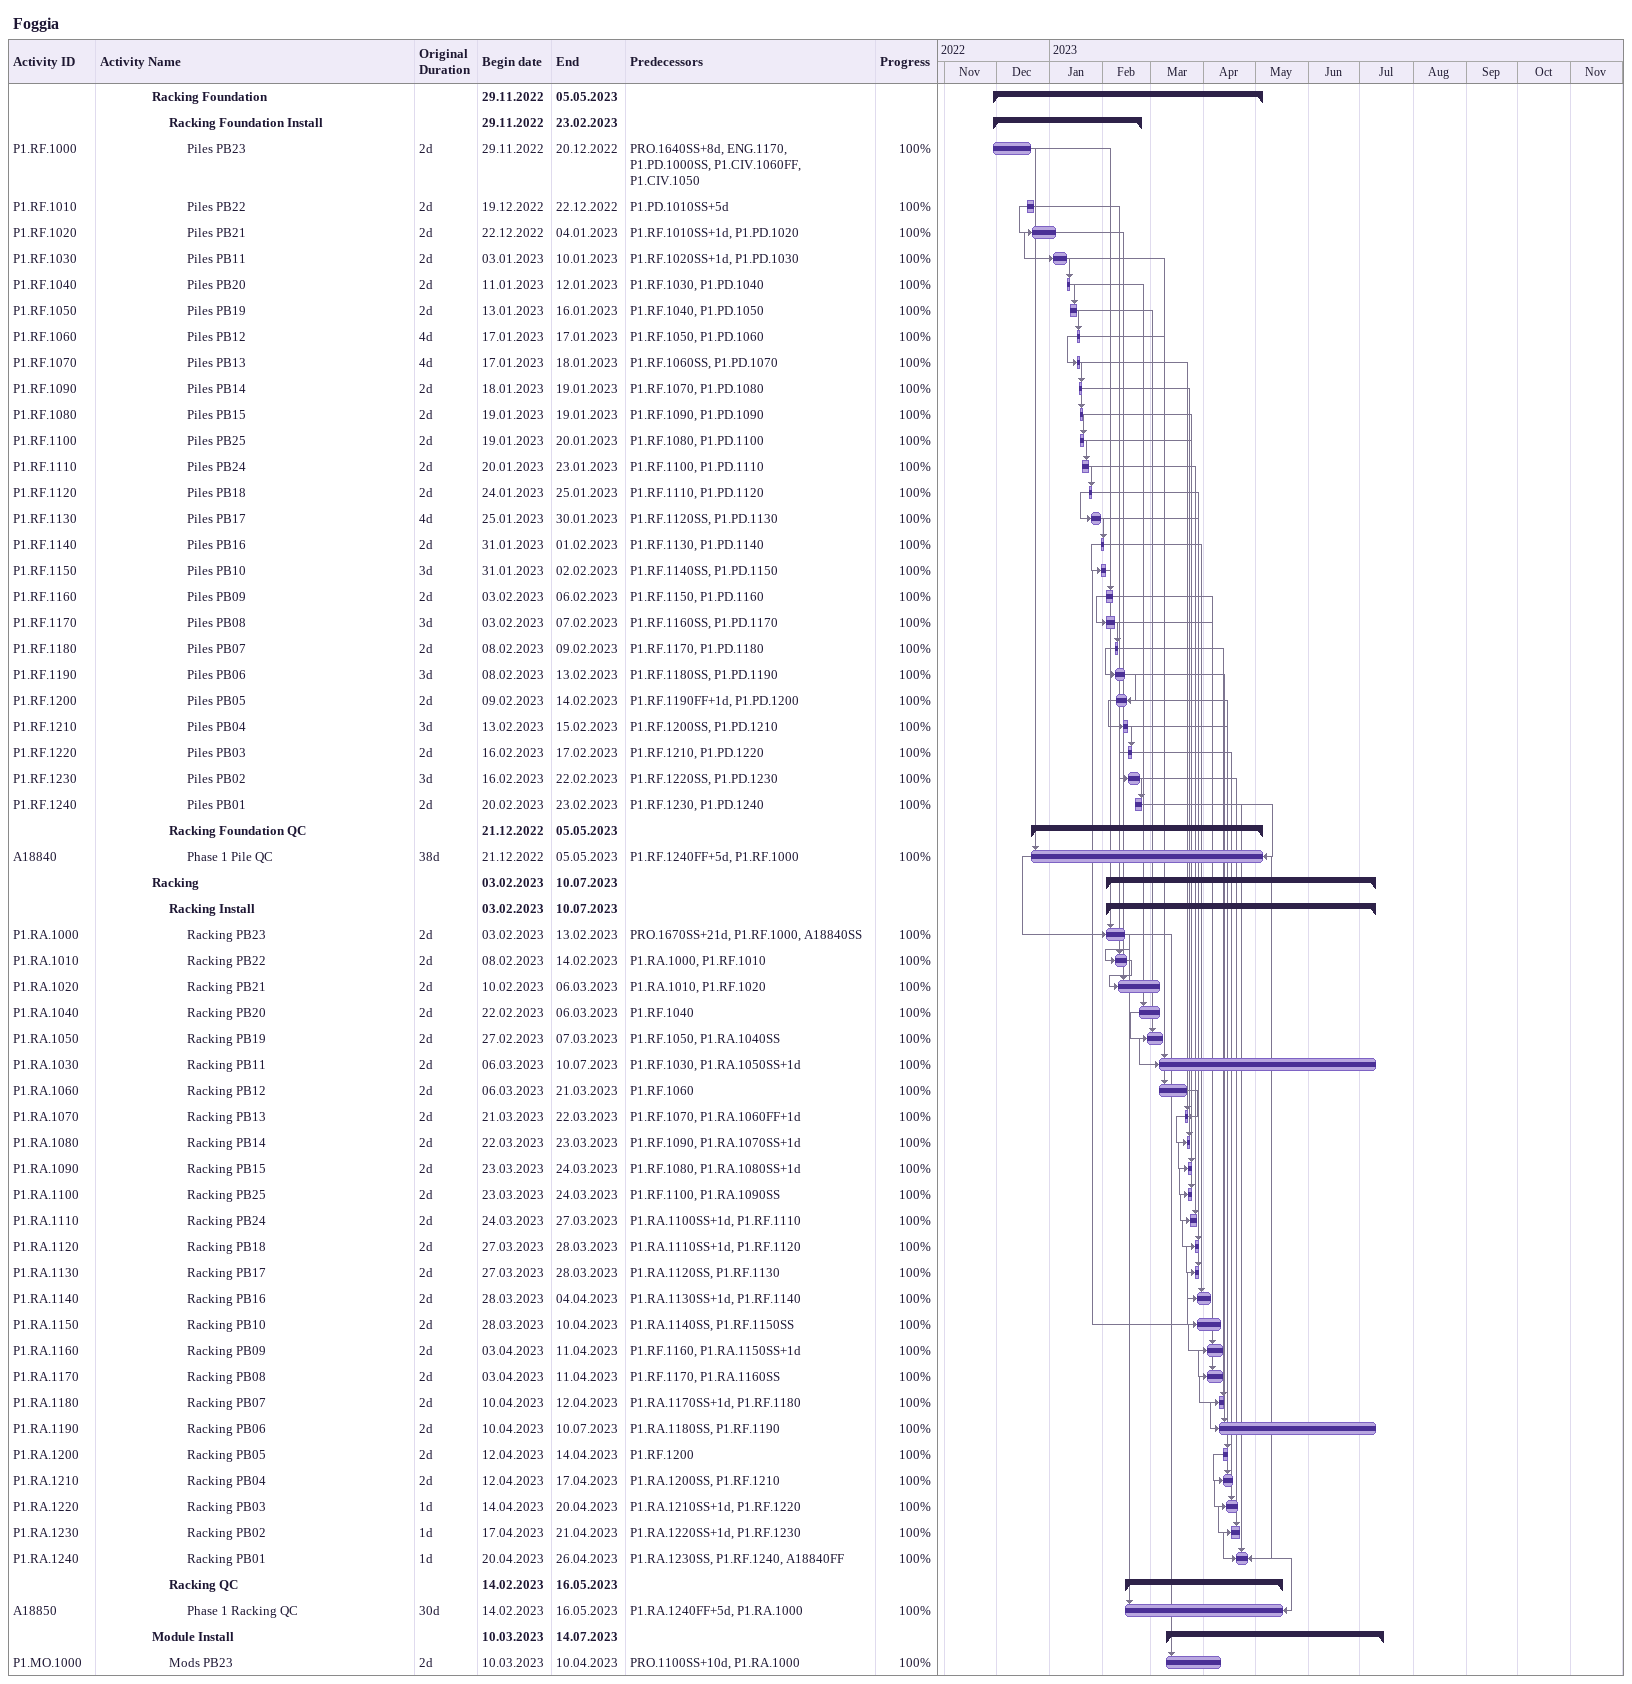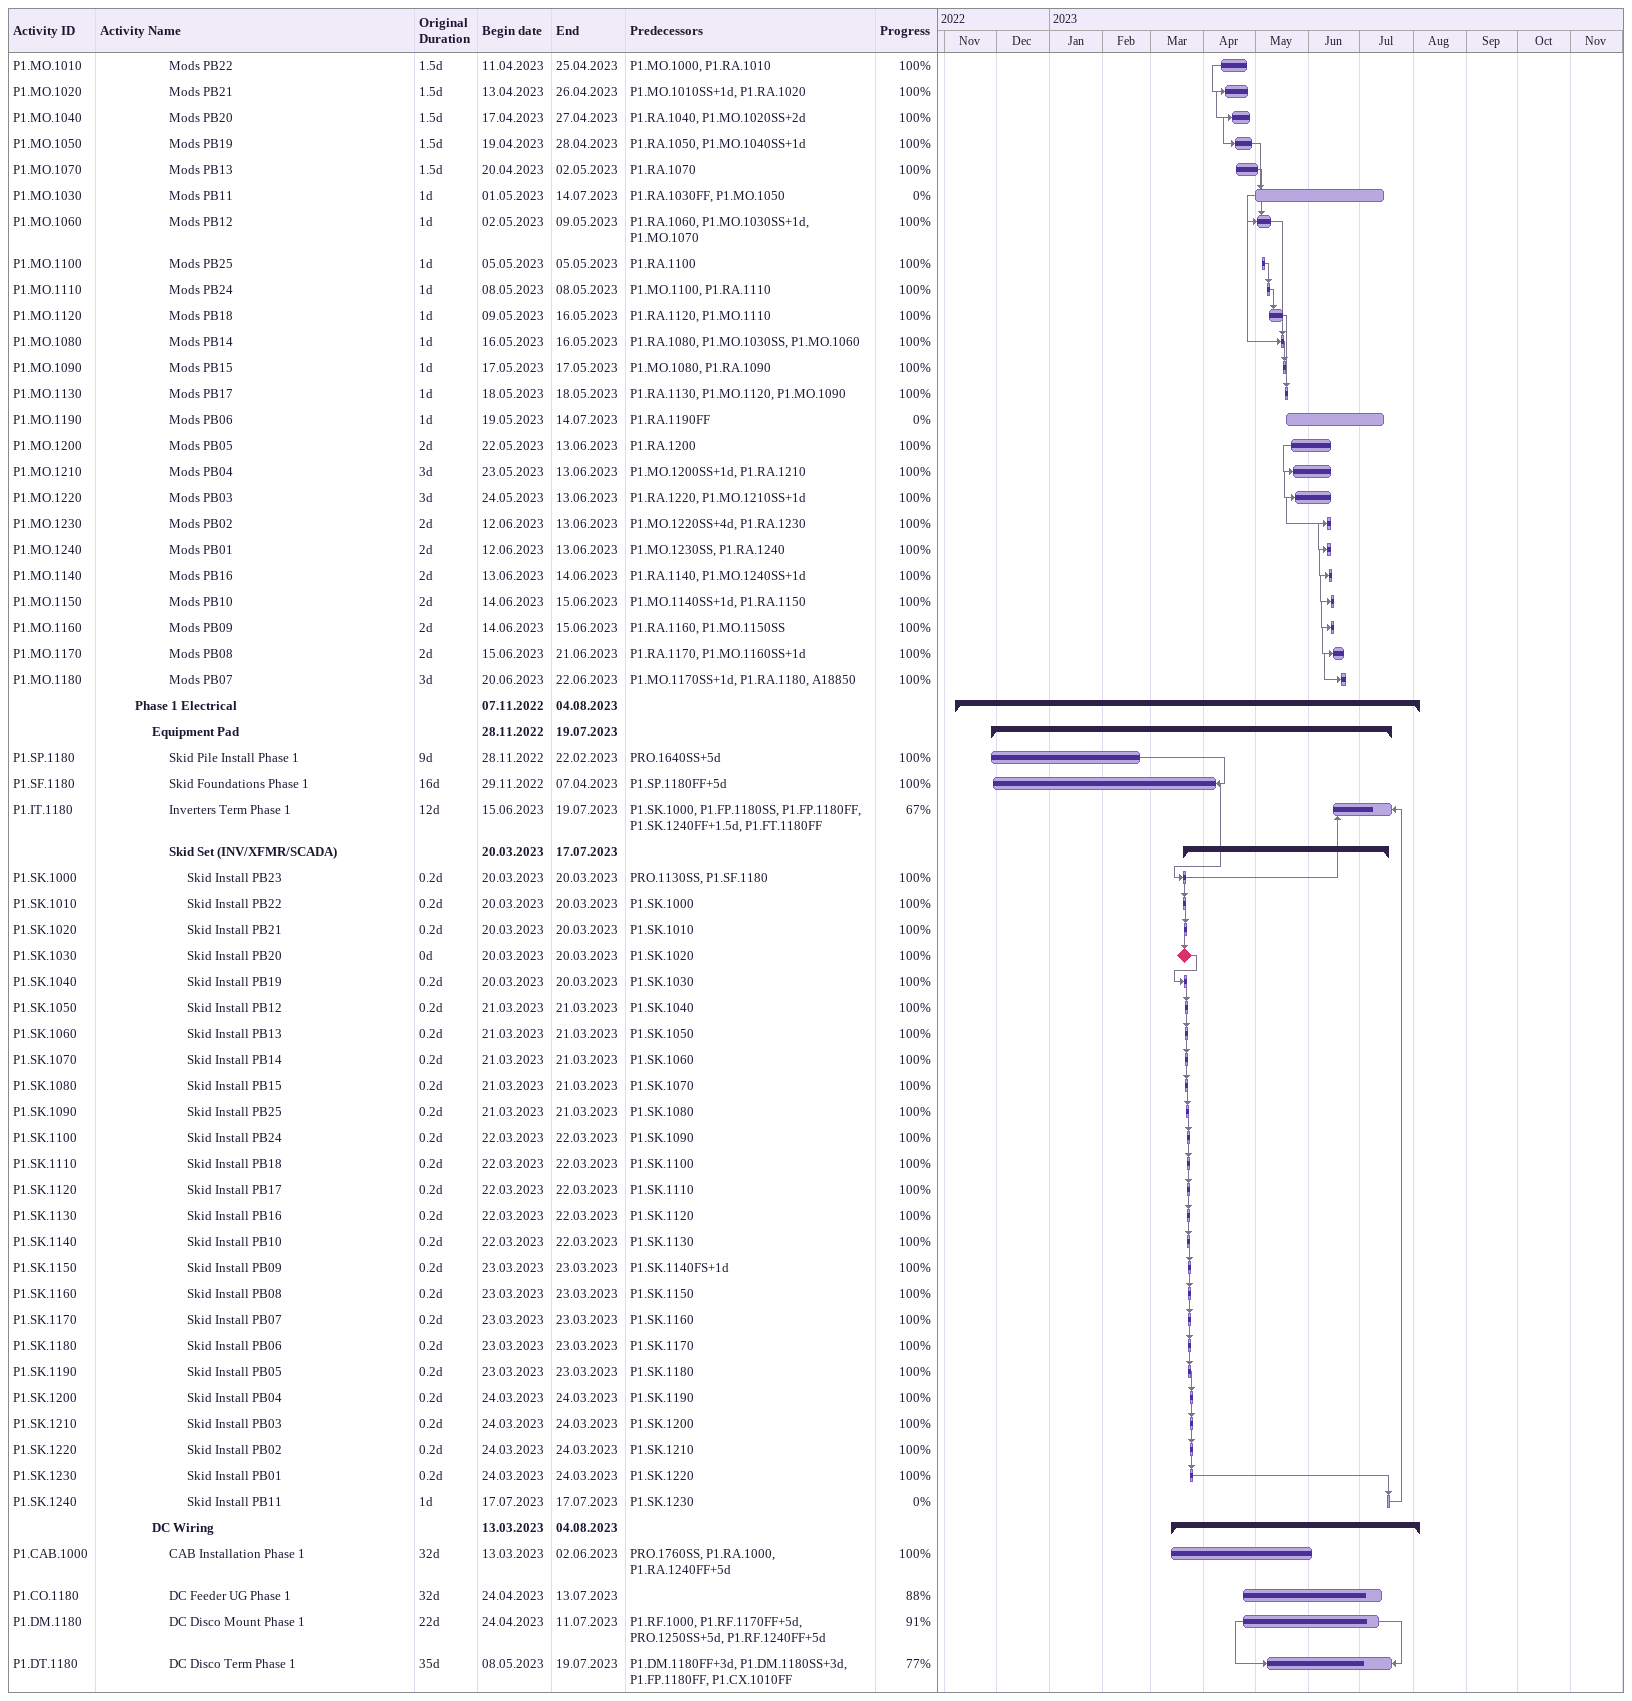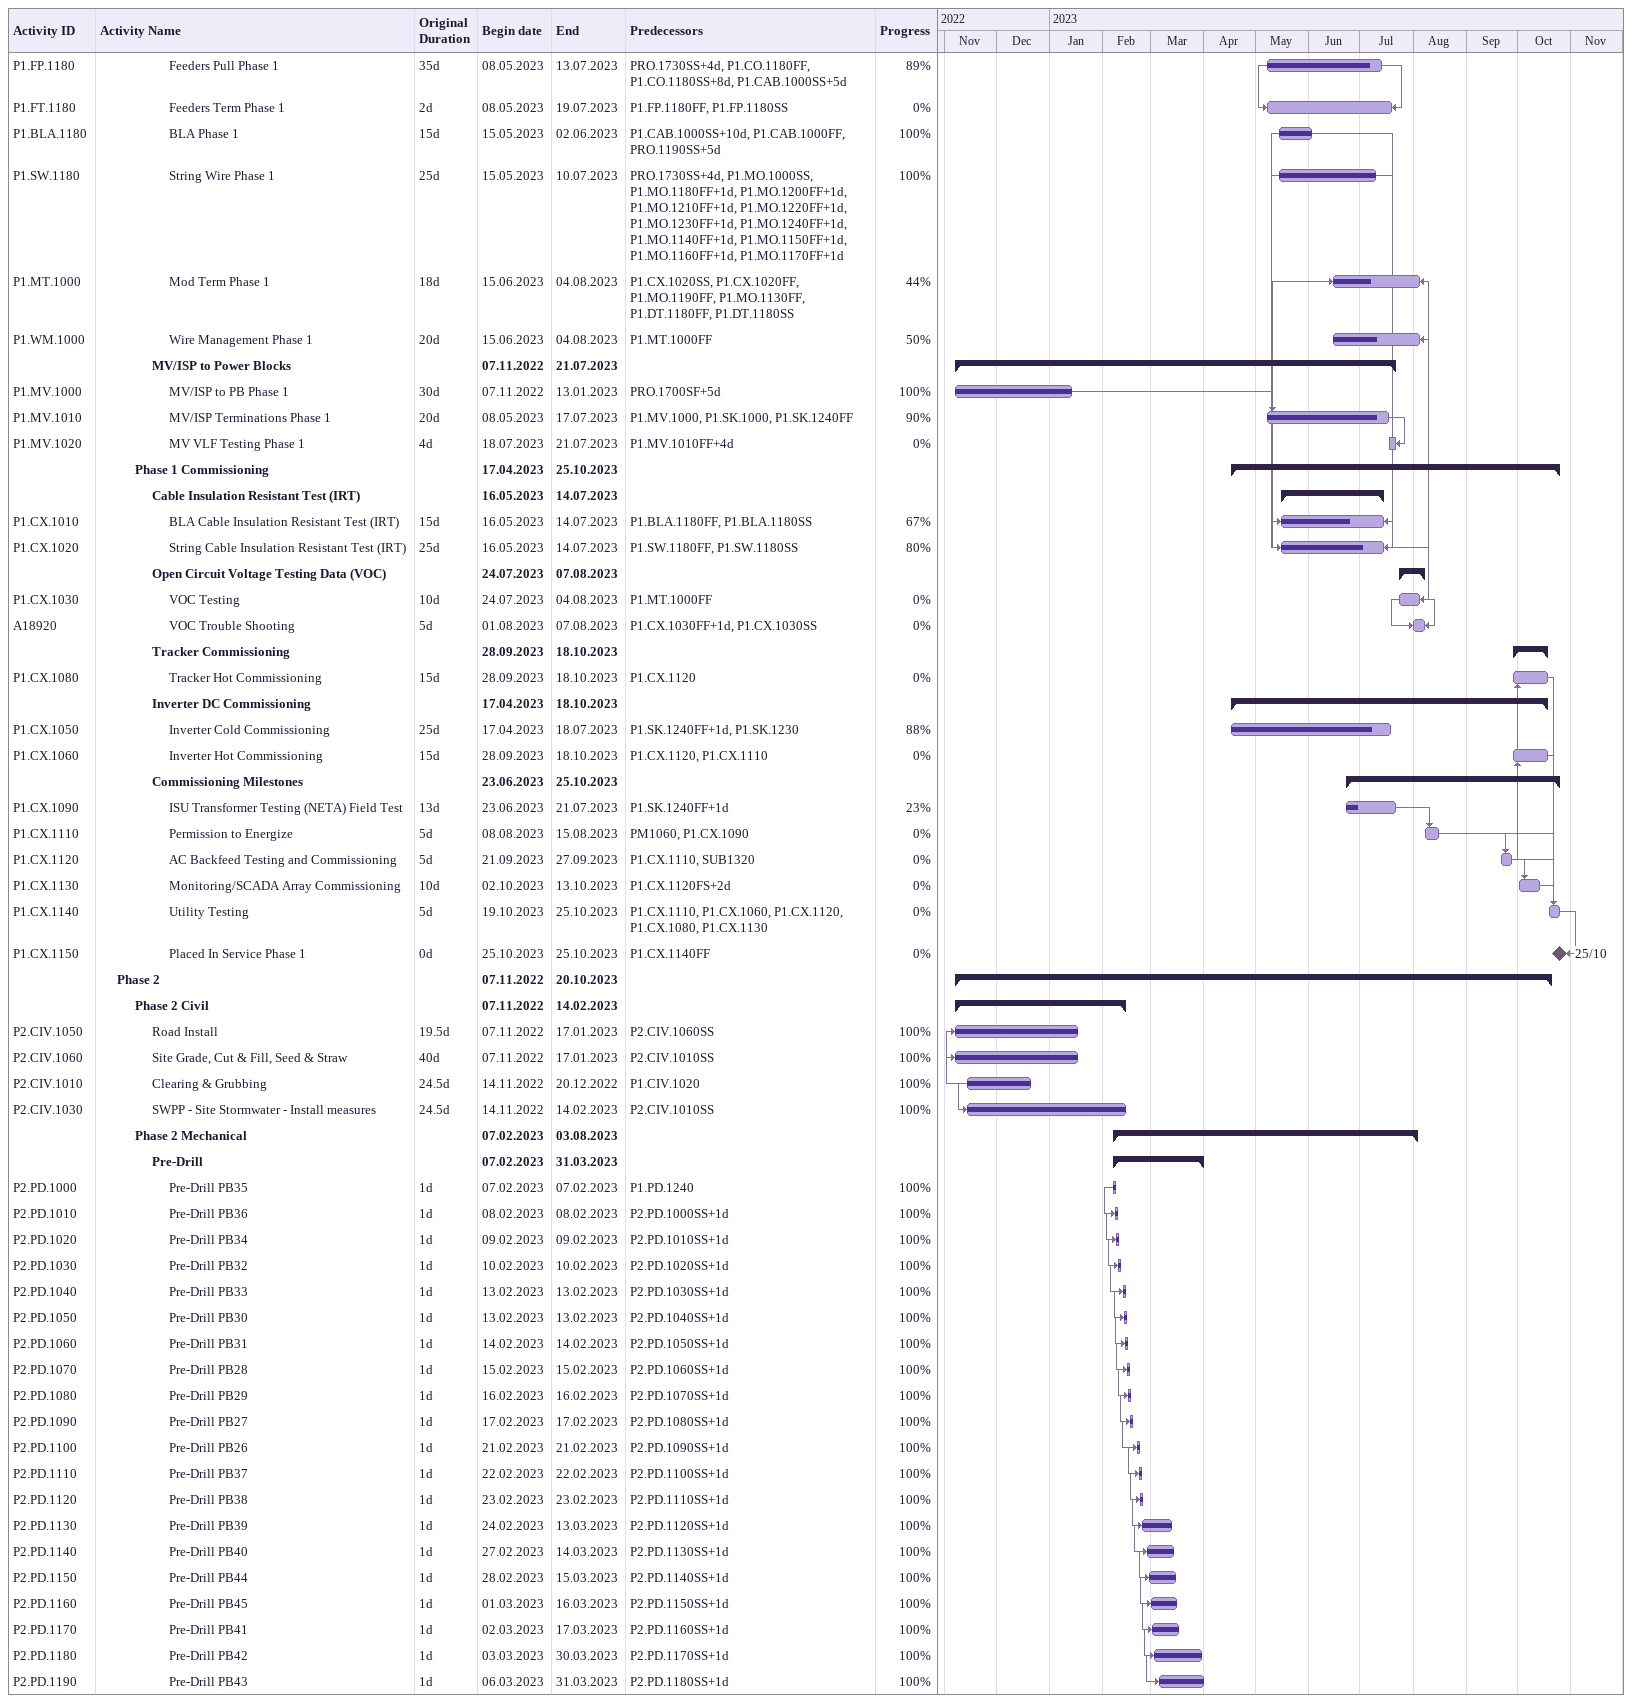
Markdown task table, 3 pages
Foggia

| ID | Level | Task | Original duration | Start | Finish | Predecessors | % complete |
|---|---|---|---|---|---|---|---|
|  | 4 | **Racking Foundation** |  | 2022-11-29 | 2023-05-05 |  |  |
|  | 5 | **Racking Foundation Install** |  | 2022-11-29 | 2023-02-23 |  |  |
| P1.RF.1000 | 6 | Piles PB23 | 2d | 2022-11-29 | 2022-12-20 | PRO.1640SS+8d, ENG.1170, P1.PD.1000SS, P1.CIV.1060FF, P1.CIV.1050 | 100 |
| P1.RF.1010 | 6 | Piles PB22 | 2d | 2022-12-19 | 2022-12-22 | P1.PD.1010SS+5d | 100 |
| P1.RF.1020 | 6 | Piles PB21 | 2d | 2022-12-22 | 2023-01-04 | P1.RF.1010SS+1d, P1.PD.1020 | 100 |
| P1.RF.1030 | 6 | Piles PB11 | 2d | 2023-01-03 | 2023-01-10 | P1.RF.1020SS+1d, P1.PD.1030 | 100 |
| P1.RF.1040 | 6 | Piles PB20 | 2d | 2023-01-11 | 2023-01-12 | P1.RF.1030, P1.PD.1040 | 100 |
| P1.RF.1050 | 6 | Piles PB19 | 2d | 2023-01-13 | 2023-01-16 | P1.RF.1040, P1.PD.1050 | 100 |
| P1.RF.1060 | 6 | Piles PB12 | 4d | 2023-01-17 | 2023-01-17 | P1.RF.1050, P1.PD.1060 | 100 |
| P1.RF.1070 | 6 | Piles PB13 | 4d | 2023-01-17 | 2023-01-18 | P1.RF.1060SS, P1.PD.1070 | 100 |
| P1.RF.1090 | 6 | Piles PB14 | 2d | 2023-01-18 | 2023-01-19 | P1.RF.1070, P1.PD.1080 | 100 |
| P1.RF.1080 | 6 | Piles PB15 | 2d | 2023-01-19 | 2023-01-19 | P1.RF.1090, P1.PD.1090 | 100 |
| P1.RF.1100 | 6 | Piles PB25 | 2d | 2023-01-19 | 2023-01-20 | P1.RF.1080, P1.PD.1100 | 100 |
| P1.RF.1110 | 6 | Piles PB24 | 2d | 2023-01-20 | 2023-01-23 | P1.RF.1100, P1.PD.1110 | 100 |
| P1.RF.1120 | 6 | Piles PB18 | 2d | 2023-01-24 | 2023-01-25 | P1.RF.1110, P1.PD.1120 | 100 |
| P1.RF.1130 | 6 | Piles PB17 | 4d | 2023-01-25 | 2023-01-30 | P1.RF.1120SS, P1.PD.1130 | 100 |
| P1.RF.1140 | 6 | Piles PB16 | 2d | 2023-01-31 | 2023-02-01 | P1.RF.1130, P1.PD.1140 | 100 |
| P1.RF.1150 | 6 | Piles PB10 | 3d | 2023-01-31 | 2023-02-02 | P1.RF.1140SS, P1.PD.1150 | 100 |
| P1.RF.1160 | 6 | Piles PB09 | 2d | 2023-02-03 | 2023-02-06 | P1.RF.1150, P1.PD.1160 | 100 |
| P1.RF.1170 | 6 | Piles PB08 | 3d | 2023-02-03 | 2023-02-07 | P1.RF.1160SS, P1.PD.1170 | 100 |
| P1.RF.1180 | 6 | Piles PB07 | 2d | 2023-02-08 | 2023-02-09 | P1.RF.1170, P1.PD.1180 | 100 |
| P1.RF.1190 | 6 | Piles PB06 | 3d | 2023-02-08 | 2023-02-13 | P1.RF.1180SS, P1.PD.1190 | 100 |
| P1.RF.1200 | 6 | Piles PB05 | 2d | 2023-02-09 | 2023-02-14 | P1.RF.1190FF+1d, P1.PD.1200 | 100 |
| P1.RF.1210 | 6 | Piles PB04 | 3d | 2023-02-13 | 2023-02-15 | P1.RF.1200SS, P1.PD.1210 | 100 |
| P1.RF.1220 | 6 | Piles PB03 | 2d | 2023-02-16 | 2023-02-17 | P1.RF.1210, P1.PD.1220 | 100 |
| P1.RF.1230 | 6 | Piles PB02 | 3d | 2023-02-16 | 2023-02-22 | P1.RF.1220SS, P1.PD.1230 | 100 |
| P1.RF.1240 | 6 | Piles PB01 | 2d | 2023-02-20 | 2023-02-23 | P1.RF.1230, P1.PD.1240 | 100 |
|  | 5 | **Racking Foundation QC** |  | 2022-12-21 | 2023-05-05 |  |  |
| A18840 | 6 | Phase 1 Pile QC | 38d | 2022-12-21 | 2023-05-05 | P1.RF.1240FF+5d, P1.RF.1000 | 100 |
|  | 4 | **Racking** |  | 2023-02-03 | 2023-07-10 |  |  |
|  | 5 | **Racking Install** |  | 2023-02-03 | 2023-07-10 |  |  |
| P1.RA.1000 | 6 | Racking PB23 | 2d | 2023-02-03 | 2023-02-13 | PRO.1670SS+21d, P1.RF.1000, A18840SS | 100 |
| P1.RA.1010 | 6 | Racking PB22 | 2d | 2023-02-08 | 2023-02-14 | P1.RA.1000, P1.RF.1010 | 100 |
| P1.RA.1020 | 6 | Racking PB21 | 2d | 2023-02-10 | 2023-03-06 | P1.RA.1010, P1.RF.1020 | 100 |
| P1.RA.1040 | 6 | Racking PB20 | 2d | 2023-02-22 | 2023-03-06 | P1.RF.1040 | 100 |
| P1.RA.1050 | 6 | Racking PB19 | 2d | 2023-02-27 | 2023-03-07 | P1.RF.1050, P1.RA.1040SS | 100 |
| P1.RA.1030 | 6 | Racking PB11 | 2d | 2023-03-06 | 2023-07-10 | P1.RF.1030, P1.RA.1050SS+1d | 100 |
| P1.RA.1060 | 6 | Racking PB12 | 2d | 2023-03-06 | 2023-03-21 | P1.RF.1060 | 100 |
| P1.RA.1070 | 6 | Racking PB13 | 2d | 2023-03-21 | 2023-03-22 | P1.RF.1070, P1.RA.1060FF+1d | 100 |
| P1.RA.1080 | 6 | Racking PB14 | 2d | 2023-03-22 | 2023-03-23 | P1.RF.1090, P1.RA.1070SS+1d | 100 |
| P1.RA.1090 | 6 | Racking PB15 | 2d | 2023-03-23 | 2023-03-24 | P1.RF.1080, P1.RA.1080SS+1d | 100 |
| P1.RA.1100 | 6 | Racking PB25 | 2d | 2023-03-23 | 2023-03-24 | P1.RF.1100, P1.RA.1090SS | 100 |
| P1.RA.1110 | 6 | Racking PB24 | 2d | 2023-03-24 | 2023-03-27 | P1.RA.1100SS+1d, P1.RF.1110 | 100 |
| P1.RA.1120 | 6 | Racking PB18 | 2d | 2023-03-27 | 2023-03-28 | P1.RA.1110SS+1d, P1.RF.1120 | 100 |
| P1.RA.1130 | 6 | Racking PB17 | 2d | 2023-03-27 | 2023-03-28 | P1.RA.1120SS, P1.RF.1130 | 100 |
| P1.RA.1140 | 6 | Racking PB16 | 2d | 2023-03-28 | 2023-04-04 | P1.RA.1130SS+1d, P1.RF.1140 | 100 |
| P1.RA.1150 | 6 | Racking PB10 | 2d | 2023-03-28 | 2023-04-10 | P1.RA.1140SS, P1.RF.1150SS | 100 |
| P1.RA.1160 | 6 | Racking PB09 | 2d | 2023-04-03 | 2023-04-11 | P1.RF.1160, P1.RA.1150SS+1d | 100 |
| P1.RA.1170 | 6 | Racking PB08 | 2d | 2023-04-03 | 2023-04-11 | P1.RF.1170, P1.RA.1160SS | 100 |
| P1.RA.1180 | 6 | Racking PB07 | 2d | 2023-04-10 | 2023-04-12 | P1.RA.1170SS+1d, P1.RF.1180 | 100 |
| P1.RA.1190 | 6 | Racking PB06 | 2d | 2023-04-10 | 2023-07-10 | P1.RA.1180SS, P1.RF.1190 | 100 |
| P1.RA.1200 | 6 | Racking PB05 | 2d | 2023-04-12 | 2023-04-14 | P1.RF.1200 | 100 |
| P1.RA.1210 | 6 | Racking PB04 | 2d | 2023-04-12 | 2023-04-17 | P1.RA.1200SS, P1.RF.1210 | 100 |
| P1.RA.1220 | 6 | Racking PB03 | 1d | 2023-04-14 | 2023-04-20 | P1.RA.1210SS+1d, P1.RF.1220 | 100 |
| P1.RA.1230 | 6 | Racking PB02 | 1d | 2023-04-17 | 2023-04-21 | P1.RA.1220SS+1d, P1.RF.1230 | 100 |
| P1.RA.1240 | 6 | Racking PB01 | 1d | 2023-04-20 | 2023-04-26 | P1.RA.1230SS, P1.RF.1240, A18840FF | 100 |
|  | 5 | **Racking QC** |  | 2023-02-14 | 2023-05-16 |  |  |
| A18850 | 6 | Phase 1 Racking QC | 30d | 2023-02-14 | 2023-05-16 | P1.RA.1240FF+5d, P1.RA.1000 | 100 |
|  | 4 | **Module Install** |  | 2023-03-10 | 2023-07-14 |  |  |
| P1.MO.1000 | 5 | Mods PB23 | 2d | 2023-03-10 | 2023-04-10 | PRO.1100SS+10d, P1.RA.1000 | 100 |
| P1.MO.1010 | 5 | Mods PB22 | 1.5d | 2023-04-11 | 2023-04-25 | P1.MO.1000, P1.RA.1010 | 100 |
| P1.MO.1020 | 5 | Mods PB21 | 1.5d | 2023-04-13 | 2023-04-26 | P1.MO.1010SS+1d, P1.RA.1020 | 100 |
| P1.MO.1040 | 5 | Mods PB20 | 1.5d | 2023-04-17 | 2023-04-27 | P1.RA.1040, P1.MO.1020SS+2d | 100 |
| P1.MO.1050 | 5 | Mods PB19 | 1.5d | 2023-04-19 | 2023-04-28 | P1.RA.1050, P1.MO.1040SS+1d | 100 |
| P1.MO.1070 | 5 | Mods PB13 | 1.5d | 2023-04-20 | 2023-05-02 | P1.RA.1070 | 100 |
| P1.MO.1030 | 5 | Mods PB11 | 1d | 2023-05-01 | 2023-07-14 | P1.RA.1030FF, P1.MO.1050 | 0 |
| P1.MO.1060 | 5 | Mods PB12 | 1d | 2023-05-02 | 2023-05-09 | P1.RA.1060, P1.MO.1030SS+1d, P1.MO.1070 | 100 |
| P1.MO.1100 | 5 | Mods PB25 | 1d | 2023-05-05 | 2023-05-05 | P1.RA.1100 | 100 |
| P1.MO.1110 | 5 | Mods PB24 | 1d | 2023-05-08 | 2023-05-08 | P1.MO.1100, P1.RA.1110 | 100 |
| P1.MO.1120 | 5 | Mods PB18 | 1d | 2023-05-09 | 2023-05-16 | P1.RA.1120, P1.MO.1110 | 100 |
| P1.MO.1080 | 5 | Mods PB14 | 1d | 2023-05-16 | 2023-05-16 | P1.RA.1080, P1.MO.1030SS, P1.MO.1060 | 100 |
| P1.MO.1090 | 5 | Mods PB15 | 1d | 2023-05-17 | 2023-05-17 | P1.MO.1080, P1.RA.1090 | 100 |
| P1.MO.1130 | 5 | Mods PB17 | 1d | 2023-05-18 | 2023-05-18 | P1.RA.1130, P1.MO.1120, P1.MO.1090 | 100 |
| P1.MO.1190 | 5 | Mods PB06 | 1d | 2023-05-19 | 2023-07-14 | P1.RA.1190FF | 0 |
| P1.MO.1200 | 5 | Mods PB05 | 2d | 2023-05-22 | 2023-06-13 | P1.RA.1200 | 100 |
| P1.MO.1210 | 5 | Mods PB04 | 3d | 2023-05-23 | 2023-06-13 | P1.MO.1200SS+1d, P1.RA.1210 | 100 |
| P1.MO.1220 | 5 | Mods PB03 | 3d | 2023-05-24 | 2023-06-13 | P1.RA.1220, P1.MO.1210SS+1d | 100 |
| P1.MO.1230 | 5 | Mods PB02 | 2d | 2023-06-12 | 2023-06-13 | P1.MO.1220SS+4d, P1.RA.1230 | 100 |
| P1.MO.1240 | 5 | Mods PB01 | 2d | 2023-06-12 | 2023-06-13 | P1.MO.1230SS, P1.RA.1240 | 100 |
| P1.MO.1140 | 5 | Mods PB16 | 2d | 2023-06-13 | 2023-06-14 | P1.RA.1140, P1.MO.1240SS+1d | 100 |
| P1.MO.1150 | 5 | Mods PB10 | 2d | 2023-06-14 | 2023-06-15 | P1.MO.1140SS+1d, P1.RA.1150 | 100 |
| P1.MO.1160 | 5 | Mods PB09 | 2d | 2023-06-14 | 2023-06-15 | P1.RA.1160, P1.MO.1150SS | 100 |
| P1.MO.1170 | 5 | Mods PB08 | 2d | 2023-06-15 | 2023-06-21 | P1.RA.1170, P1.MO.1160SS+1d | 100 |
| P1.MO.1180 | 5 | Mods PB07 | 3d | 2023-06-20 | 2023-06-22 | P1.MO.1170SS+1d, P1.RA.1180, A18850 | 100 |
|  | 3 | **Phase 1 Electrical** |  | 2022-11-07 | 2023-08-04 |  |  |
|  | 4 | **Equipment Pad** |  | 2022-11-28 | 2023-07-19 |  |  |
| P1.SP.1180 | 5 | Skid Pile Install Phase 1 | 9d | 2022-11-28 | 2023-02-22 | PRO.1640SS+5d | 100 |
| P1.SF.1180 | 5 | Skid Foundations Phase 1 | 16d | 2022-11-29 | 2023-04-07 | P1.SP.1180FF+5d | 100 |
| P1.IT.1180 | 5 | Inverters Term Phase 1 | 12d | 2023-06-15 | 2023-07-19 | P1.SK.1000, P1.FP.1180SS, P1.FP.1180FF, P1.SK.1240FF+1.5d, P1.FT.1180FF | 67 |
|  | 5 | **Skid Set (INV/XFMR/SCADA)** |  | 2023-03-20 | 2023-07-17 |  |  |
| P1.SK.1000 | 6 | Skid Install PB23 | 0.2d | 2023-03-20 | 2023-03-20 | PRO.1130SS, P1.SF.1180 | 100 |
| P1.SK.1010 | 6 | Skid Install PB22 | 0.2d | 2023-03-20 | 2023-03-20 | P1.SK.1000 | 100 |
| P1.SK.1020 | 6 | Skid Install PB21 | 0.2d | 2023-03-20 | 2023-03-20 | P1.SK.1010 | 100 |
| P1.SK.1030 | 6 | Skid Install PB20 | 0d | 2023-03-20 | 2023-03-20 | P1.SK.1020 | 100 |
| P1.SK.1040 | 6 | Skid Install PB19 | 0.2d | 2023-03-20 | 2023-03-20 | P1.SK.1030 | 100 |
| P1.SK.1050 | 6 | Skid Install PB12 | 0.2d | 2023-03-21 | 2023-03-21 | P1.SK.1040 | 100 |
| P1.SK.1060 | 6 | Skid Install PB13 | 0.2d | 2023-03-21 | 2023-03-21 | P1.SK.1050 | 100 |
| P1.SK.1070 | 6 | Skid Install PB14 | 0.2d | 2023-03-21 | 2023-03-21 | P1.SK.1060 | 100 |
| P1.SK.1080 | 6 | Skid Install PB15 | 0.2d | 2023-03-21 | 2023-03-21 | P1.SK.1070 | 100 |
| P1.SK.1090 | 6 | Skid Install PB25 | 0.2d | 2023-03-21 | 2023-03-21 | P1.SK.1080 | 100 |
| P1.SK.1100 | 6 | Skid Install PB24 | 0.2d | 2023-03-22 | 2023-03-22 | P1.SK.1090 | 100 |
| P1.SK.1110 | 6 | Skid Install PB18 | 0.2d | 2023-03-22 | 2023-03-22 | P1.SK.1100 | 100 |
| P1.SK.1120 | 6 | Skid Install PB17 | 0.2d | 2023-03-22 | 2023-03-22 | P1.SK.1110 | 100 |
| P1.SK.1130 | 6 | Skid Install PB16 | 0.2d | 2023-03-22 | 2023-03-22 | P1.SK.1120 | 100 |
| P1.SK.1140 | 6 | Skid Install PB10 | 0.2d | 2023-03-22 | 2023-03-22 | P1.SK.1130 | 100 |
| P1.SK.1150 | 6 | Skid Install PB09 | 0.2d | 2023-03-23 | 2023-03-23 | P1.SK.1140FS+1d | 100 |
| P1.SK.1160 | 6 | Skid Install PB08 | 0.2d | 2023-03-23 | 2023-03-23 | P1.SK.1150 | 100 |
| P1.SK.1170 | 6 | Skid Install PB07 | 0.2d | 2023-03-23 | 2023-03-23 | P1.SK.1160 | 100 |
| P1.SK.1180 | 6 | Skid Install PB06 | 0.2d | 2023-03-23 | 2023-03-23 | P1.SK.1170 | 100 |
| P1.SK.1190 | 6 | Skid Install PB05 | 0.2d | 2023-03-23 | 2023-03-23 | P1.SK.1180 | 100 |
| P1.SK.1200 | 6 | Skid Install PB04 | 0.2d | 2023-03-24 | 2023-03-24 | P1.SK.1190 | 100 |
| P1.SK.1210 | 6 | Skid Install PB03 | 0.2d | 2023-03-24 | 2023-03-24 | P1.SK.1200 | 100 |
| P1.SK.1220 | 6 | Skid Install PB02 | 0.2d | 2023-03-24 | 2023-03-24 | P1.SK.1210 | 100 |
| P1.SK.1230 | 6 | Skid Install PB01 | 0.2d | 2023-03-24 | 2023-03-24 | P1.SK.1220 | 100 |
| P1.SK.1240 | 6 | Skid Install PB11 | 1d | 2023-07-17 | 2023-07-17 | P1.SK.1230 | 0 |
|  | 4 | **DC Wiring** |  | 2023-03-13 | 2023-08-04 |  |  |
| P1.CAB.1000 | 5 | CAB Installation Phase 1 | 32d | 2023-03-13 | 2023-06-02 | PRO.1760SS, P1.RA.1000, P1.RA.1240FF+5d | 100 |
| P1.CO.1180 | 5 | DC Feeder UG Phase 1 | 32d | 2023-04-24 | 2023-07-13 |  | 88 |
| P1.DM.1180 | 5 | DC Disco Mount Phase 1 | 22d | 2023-04-24 | 2023-07-11 | P1.RF.1000, P1.RF.1170FF+5d, PRO.1250SS+5d, P1.RF.1240FF+5d | 91 |
| P1.DT.1180 | 5 | DC Disco Term Phase 1 | 35d | 2023-05-08 | 2023-07-19 | P1.DM.1180FF+3d, P1.DM.1180SS+3d, P1.FP.1180FF, P1.CX.1010FF | 77 |
| P1.FP.1180 | 5 | Feeders Pull Phase 1 | 35d | 2023-05-08 | 2023-07-13 | PRO.1730SS+4d, P1.CO.1180FF, P1.CO.1180SS+8d, P1.CAB.1000SS+5d | 89 |
| P1.FT.1180 | 5 | Feeders Term Phase 1 | 2d | 2023-05-08 | 2023-07-19 | P1.FP.1180FF, P1.FP.1180SS | 0 |
| P1.BLA.1180 | 5 | BLA Phase 1 | 15d | 2023-05-15 | 2023-06-02 | P1.CAB.1000SS+10d, P1.CAB.1000FF, PRO.1190SS+5d | 100 |
| P1.SW.1180 | 5 | String Wire Phase 1 | 25d | 2023-05-15 | 2023-07-10 | PRO.1730SS+4d, P1.MO.1000SS, P1.MO.1180FF+1d, P1.MO.1200FF+1d, P1.MO.1210FF+1d, P1.MO.1220FF+1d, P1.MO.1230FF+1d, P1.MO.1240FF+1d, P1.MO.1140FF+1d, P1.MO.1150FF+1d, P1.MO.1160FF+1d, P1.MO.1170FF+1d | 100 |
| P1.MT.1000 | 5 | Mod Term Phase 1 | 18d | 2023-06-15 | 2023-08-04 | P1.CX.1020SS, P1.CX.1020FF, P1.MO.1190FF, P1.MO.1130FF, P1.DT.1180FF, P1.DT.1180SS | 44 |
| P1.WM.1000 | 5 | Wire Management Phase 1 | 20d | 2023-06-15 | 2023-08-04 | P1.MT.1000FF | 50 |
|  | 4 | **MV/ISP to Power Blocks** |  | 2022-11-07 | 2023-07-21 |  |  |
| P1.MV.1000 | 5 | MV/ISP to PB Phase 1 | 30d | 2022-11-07 | 2023-01-13 | PRO.1700SF+5d | 100 |
| P1.MV.1010 | 5 | MV/ISP Terminations Phase 1 | 20d | 2023-05-08 | 2023-07-17 | P1.MV.1000, P1.SK.1000, P1.SK.1240FF | 90 |
| P1.MV.1020 | 5 | MV VLF Testing Phase 1 | 4d | 2023-07-18 | 2023-07-21 | P1.MV.1010FF+4d | 0 |
|  | 3 | **Phase 1 Commissioning** |  | 2023-04-17 | 2023-10-25 |  |  |
|  | 4 | **Cable Insulation Resistant Test (IRT)** |  | 2023-05-16 | 2023-07-14 |  |  |
| P1.CX.1010 | 5 | BLA Cable Insulation Resistant Test (IRT) | 15d | 2023-05-16 | 2023-07-14 | P1.BLA.1180FF, P1.BLA.1180SS | 67 |
| P1.CX.1020 | 5 | String Cable Insulation Resistant Test (IRT) | 25d | 2023-05-16 | 2023-07-14 | P1.SW.1180FF, P1.SW.1180SS | 80 |
|  | 4 | **Open Circuit Voltage Testing Data (VOC)** |  | 2023-07-24 | 2023-08-07 |  |  |
| P1.CX.1030 | 5 | VOC Testing | 10d | 2023-07-24 | 2023-08-04 | P1.MT.1000FF | 0 |
| A18920 | 5 | VOC Trouble Shooting | 5d | 2023-08-01 | 2023-08-07 | P1.CX.1030FF+1d, P1.CX.1030SS | 0 |
|  | 4 | **Tracker Commissioning** |  | 2023-09-28 | 2023-10-18 |  |  |
| P1.CX.1080 | 5 | Tracker Hot Commissioning | 15d | 2023-09-28 | 2023-10-18 | P1.CX.1120 | 0 |
|  | 4 | **Inverter DC Commissioning** |  | 2023-04-17 | 2023-10-18 |  |  |
| P1.CX.1050 | 5 | Inverter Cold Commissioning | 25d | 2023-04-17 | 2023-07-18 | P1.SK.1240FF+1d, P1.SK.1230 | 88 |
| P1.CX.1060 | 5 | Inverter Hot Commissioning | 15d | 2023-09-28 | 2023-10-18 | P1.CX.1120, P1.CX.1110 | 0 |
|  | 4 | **Commissioning Milestones** |  | 2023-06-23 | 2023-10-25 |  |  |
| P1.CX.1090 | 5 | ISU Transformer Testing (NETA) Field Test | 13d | 2023-06-23 | 2023-07-21 | P1.SK.1240FF+1d | 23 |
| P1.CX.1110 | 5 | Permission to Energize | 5d | 2023-08-08 | 2023-08-15 | PM1060, P1.CX.1090 | 0 |
| P1.CX.1120 | 5 | AC Backfeed Testing and Commissioning | 5d | 2023-09-21 | 2023-09-27 | P1.CX.1110, SUB1320 | 0 |
| P1.CX.1130 | 5 | Monitoring/SCADA Array Commissioning | 10d | 2023-10-02 | 2023-10-13 | P1.CX.1120FS+2d | 0 |
| P1.CX.1140 | 5 | Utility Testing | 5d | 2023-10-19 | 2023-10-25 | P1.CX.1110, P1.CX.1060, P1.CX.1120, P1.CX.1080, P1.CX.1130 | 0 |
| P1.CX.1150 | 5 | Placed In Service Phase 1 | 0d | 2023-10-25 | 2023-10-25 | P1.CX.1140FF | 0 |
|  | 2 | **Phase 2** |  | 2022-11-07 | 2023-10-20 |  |  |
|  | 3 | **Phase 2 Civil** |  | 2022-11-07 | 2023-02-14 |  |  |
| P2.CIV.1050 | 4 | Road Install | 19.5d | 2022-11-07 | 2023-01-17 | P2.CIV.1060SS | 100 |
| P2.CIV.1060 | 4 | Site Grade, Cut & Fill, Seed & Straw | 40d | 2022-11-07 | 2023-01-17 | P2.CIV.1010SS | 100 |
| P2.CIV.1010 | 4 | Clearing & Grubbing | 24.5d | 2022-11-14 | 2022-12-20 | P1.CIV.1020 | 100 |
| P2.CIV.1030 | 4 | SWPP - Site Stormwater - Install measures | 24.5d | 2022-11-14 | 2023-02-14 | P2.CIV.1010SS | 100 |
|  | 3 | **Phase 2 Mechanical** |  | 2023-02-07 | 2023-08-03 |  |  |
|  | 4 | **Pre-Drill** |  | 2023-02-07 | 2023-03-31 |  |  |
| P2.PD.1000 | 5 | Pre-Drill PB35 | 1d | 2023-02-07 | 2023-02-07 | P1.PD.1240 | 100 |
| P2.PD.1010 | 5 | Pre-Drill PB36 | 1d | 2023-02-08 | 2023-02-08 | P2.PD.1000SS+1d | 100 |
| P2.PD.1020 | 5 | Pre-Drill PB34 | 1d | 2023-02-09 | 2023-02-09 | P2.PD.1010SS+1d | 100 |
| P2.PD.1030 | 5 | Pre-Drill PB32 | 1d | 2023-02-10 | 2023-02-10 | P2.PD.1020SS+1d | 100 |
| P2.PD.1040 | 5 | Pre-Drill PB33 | 1d | 2023-02-13 | 2023-02-13 | P2.PD.1030SS+1d | 100 |
| P2.PD.1050 | 5 | Pre-Drill PB30 | 1d | 2023-02-13 | 2023-02-13 | P2.PD.1040SS+1d | 100 |
| P2.PD.1060 | 5 | Pre-Drill PB31 | 1d | 2023-02-14 | 2023-02-14 | P2.PD.1050SS+1d | 100 |
| P2.PD.1070 | 5 | Pre-Drill PB28 | 1d | 2023-02-15 | 2023-02-15 | P2.PD.1060SS+1d | 100 |
| P2.PD.1080 | 5 | Pre-Drill PB29 | 1d | 2023-02-16 | 2023-02-16 | P2.PD.1070SS+1d | 100 |
| P2.PD.1090 | 5 | Pre-Drill PB27 | 1d | 2023-02-17 | 2023-02-17 | P2.PD.1080SS+1d | 100 |
| P2.PD.1100 | 5 | Pre-Drill PB26 | 1d | 2023-02-21 | 2023-02-21 | P2.PD.1090SS+1d | 100 |
| P2.PD.1110 | 5 | Pre-Drill PB37 | 1d | 2023-02-22 | 2023-02-22 | P2.PD.1100SS+1d | 100 |
| P2.PD.1120 | 5 | Pre-Drill PB38 | 1d | 2023-02-23 | 2023-02-23 | P2.PD.1110SS+1d | 100 |
| P2.PD.1130 | 5 | Pre-Drill PB39 | 1d | 2023-02-24 | 2023-03-13 | P2.PD.1120SS+1d | 100 |
| P2.PD.1140 | 5 | Pre-Drill PB40 | 1d | 2023-02-27 | 2023-03-14 | P2.PD.1130SS+1d | 100 |
| P2.PD.1150 | 5 | Pre-Drill PB44 | 1d | 2023-02-28 | 2023-03-15 | P2.PD.1140SS+1d | 100 |
| P2.PD.1160 | 5 | Pre-Drill PB45 | 1d | 2023-03-01 | 2023-03-16 | P2.PD.1150SS+1d | 100 |
| P2.PD.1170 | 5 | Pre-Drill PB41 | 1d | 2023-03-02 | 2023-03-17 | P2.PD.1160SS+1d | 100 |
| P2.PD.1180 | 5 | Pre-Drill PB42 | 1d | 2023-03-03 | 2023-03-30 | P2.PD.1170SS+1d | 100 |
| P2.PD.1190 | 5 | Pre-Drill PB43 | 1d | 2023-03-06 | 2023-03-31 | P2.PD.1180SS+1d | 100 |
